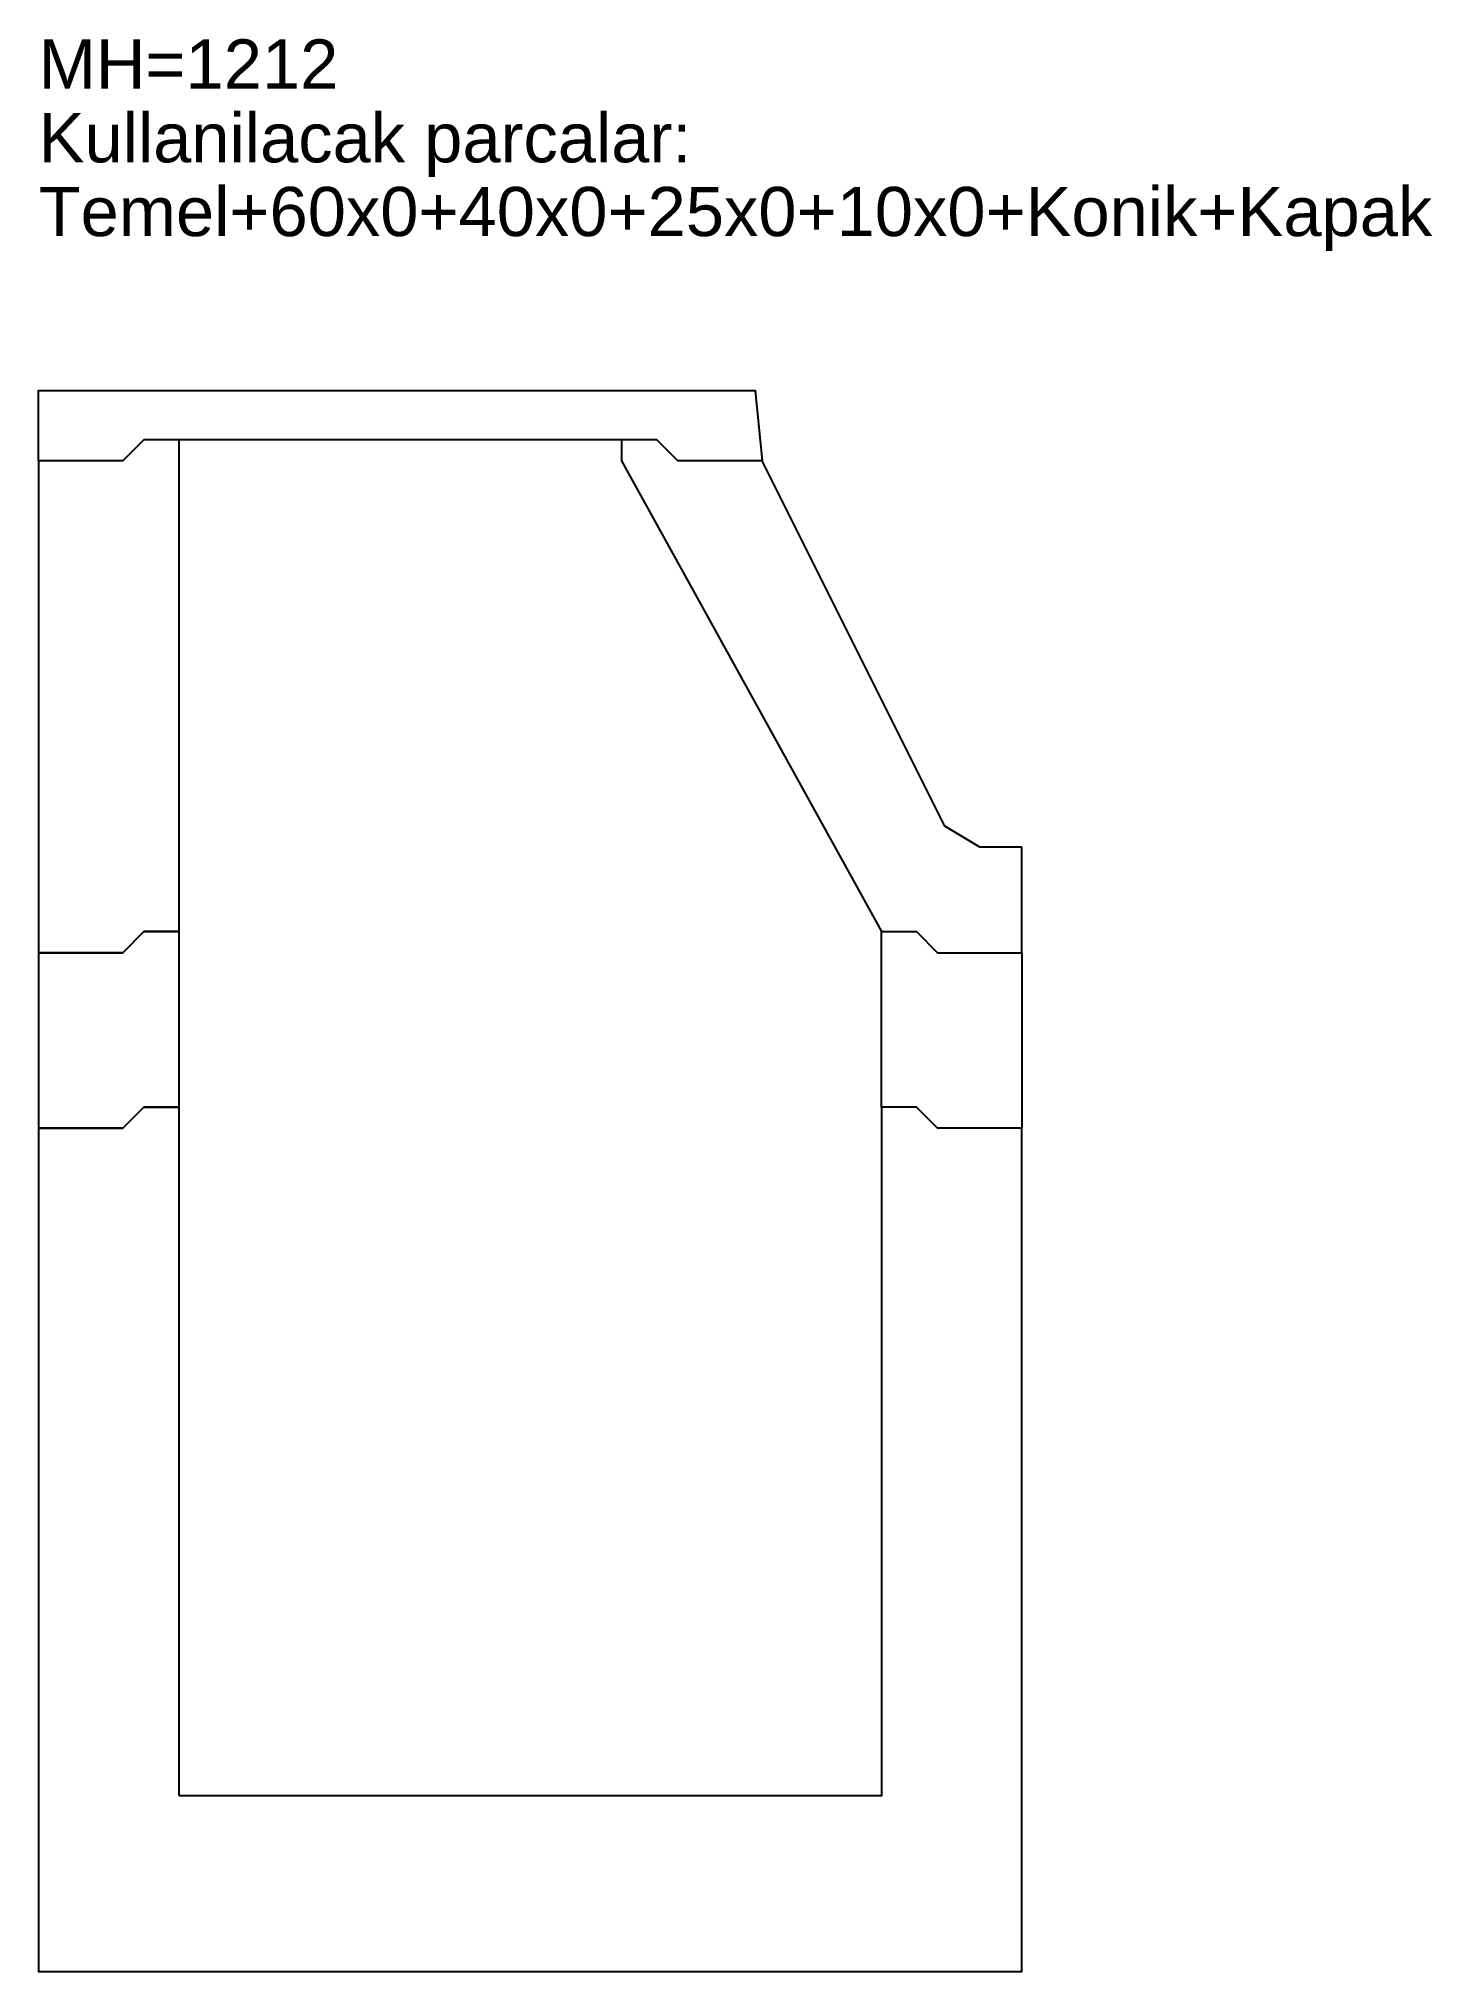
# Model space of a CAD drawing. Extents: x -0.7 to 1.28, y 0 to 2.75.
import ezdxf
from ezdxf.enums import TextEntityAlignment as Align

# ---------------------------------------------------------------- set-up
doc = ezdxf.new("R2010")
doc.units = 0
doc.styles.get("Standard").update_dxf_attribs({"font": 'arial.ttf'})

msp = doc.modelspace()

# ---------------------------------------------------------------- linework, layer by layer
for points in [[(0.33, 2.15, 0), (0.21, 2.15, 0), (0.18, 2.18, 0), (-0.55, 2.18, 0), (-0.58, 2.15, 0), (-0.7, 2.15, 0), (-0.7, 2.25, 0), (0.32, 2.25, 0), (0.33, 2.15, 0)], [(-0.7, 2.15, 0), (-0.7, 1.45, 0), (-0.58, 1.45, 0), (-0.55, 1.48, 0), (-0.5, 1.48, 0), (-0.5, 2.18, 0), (-0.55, 2.18, 0), (-0.58, 2.15, 0), (-0.7, 2.15, 0)], [(0.7, 1.6, 0), (0.64, 1.6, 0), (0.59, 1.63, 0), (0.33, 2.15, 0), (0.21, 2.15, 0), (0.18, 2.18, 0), (0.13, 2.18, 0), (0.13, 2.15, 0), (0.5, 1.48, 0), (0.55, 1.48, 0), (0.58, 1.45, 0), (0.7, 1.45, 0), (0.7, 1.6, 0)], [(-0.7, 1.45, 0), (-0.7, 1.2, 0), (-0.58, 1.2, 0), (-0.55, 1.23, 0), (-0.5, 1.23, 0), (-0.5, 1.48, 0), (-0.55, 1.48, 0), (-0.58, 1.45, 0), (-0.7, 1.45, 0)], [(0.7, 1.45, 0), (0.7, 1.2, 0), (0.58, 1.2, 0), (0.55, 1.23, 0), (0.5, 1.23, 0), (0.5, 1.48, 0), (0.55, 1.48, 0), (0.58, 1.45, 0), (0.7, 1.45, 0)], [(-0.5, 0.25, 0), (-0.5, 1.23, 0), (-0.55, 1.23, 0), (-0.58, 1.2, 0), (-0.7, 1.2, 0), (-0.7, 0, 0), (0.7, 0, 0), (0.7, 1.2, 0), (0.58, 1.2, 0), (0.55, 1.23, 0), (0.5, 1.23, 0), (0.5, 0.25, 0), (-0.5, 0.25, 0)]]:
    msp.add_polyline3d(points)

# ---------------------------------------------------------------- texts
for s, p in [('MH=1212 ', (-0.7, 2.75)), ('Kullanilacak parcalar:', (-0.7, 2.645)), ('Temel+60x0+40x0+25x0+10x0+Konik+Kapak', (-0.7, 2.54))]:
    msp.add_text(s, height=0.07).set_placement(p, align=Align.TOP_LEFT)

doc.saveas('drawing.dxf')
